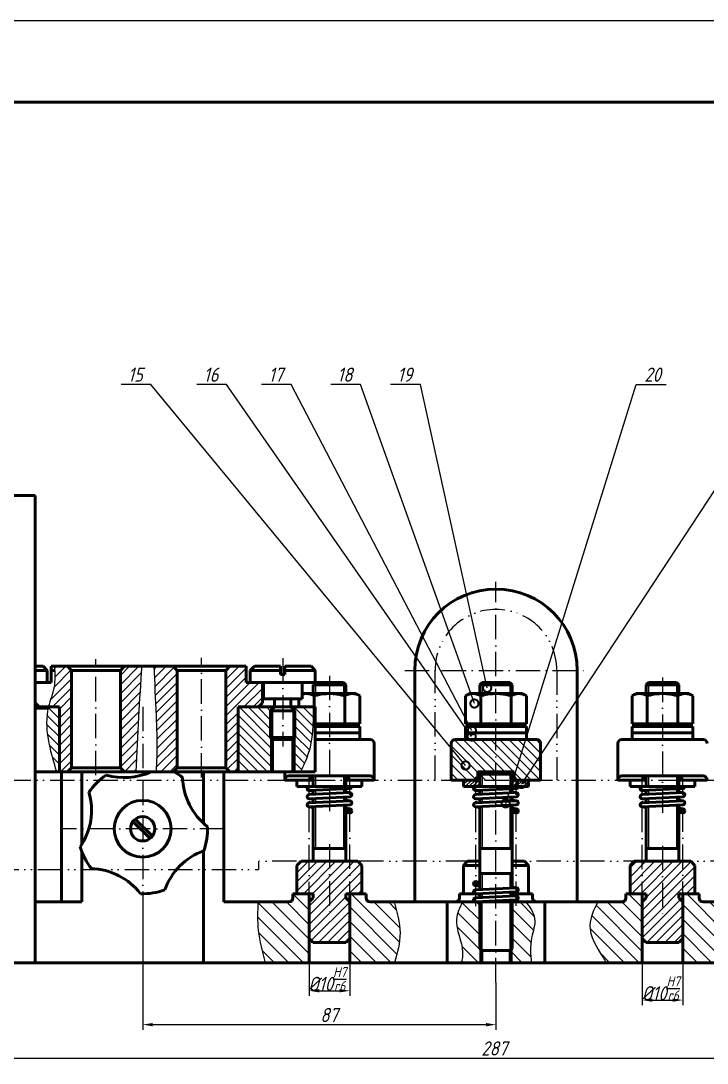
# Model space of a CAD drawing. Header units: millimetres. Extents: x 19 to 860, y 28 to 622.
# Drawn here: x 174.3 to 343.3, y 365.2 to 621.7 of the extents above; entities that cross this region are included whole.
import ezdxf
from ezdxf import colors
from ezdxf.entities.mleader import LeaderData, LeaderLine
from ezdxf.math import Vec2, Vec3

# ---------------------------------------------------------------- set-up
doc = ezdxf.new("R2010")
doc.units = ezdxf.units.MM
doc.linetypes.add('ACAD_ISO10W100', pattern=[18, 12, -3, 0, -3])
doc.linetypes.add('ACAD_ISO12W100', pattern=[21, 12, -3, 0, -3, 0, -3])
for name, color, linetype, lineweight in [('剖面线', 5, 'Continuous', 25), ('尺寸标注', 7, 'Continuous', 25), ('粗实线', 3, 'Continuous', 50), ('细实线', 7, 'Continuous', 25), ('细点画线', 1, 'ACAD_ISO10W100', 25)]:
    doc.layers.add(name, color=color, linetype=linetype, lineweight=lineweight)
doc.layers.add('双点划线', color=130, linetype='ACAD_ISO12W100')
doc.styles.add('长仿宋', font='gbeitc.shx', dxfattribs={"bigfont": 'gbcbig.shx'})
doc.dimstyles.new('ISO-25', dxfattribs={"dimtxt": 3.5, "dimasz": 2.5, "dimexe": 1.25, "dimexo": 0, "dimtad": 1, "dimdsep": 46, "dimtxsty": '长仿宋', "dimcen": 2.5, "dimadec": 0, "dimazin": 0, "dimtfac": 1, "dimtmove": 0, "dimatfit": 2, "dimfxl": 1, "dimarcsym": 0})
pattern_1 = [(135, (42.287, -37.1553), (-1.796051, -1.796051), [])]
pattern_2 = [(45, (42.287, -37.1553), (-1.122532, 1.122532), [])]
pattern_3 = [(135, (42.287, -37.1553), (-1.122532, -1.122532), [])]

# ---------------------------------------------------------------- blocks, each defined once
blk = doc.blocks.new('*D30')
at = {"layer": 'Defpoints', "color": 0, "transparency": 16777216}
for p in [(147.78, 389.87), (434.78, 389.87), (434.78, 366.43)]:
    blk.add_point(p, dxfattribs=at)
at = {"layer": '尺寸标注', "color": 0, "lineweight": -2, "transparency": 16777216}
for p, q in [((147.78, 389.87), (147.78, 365.18)), ((434.78, 389.87), (434.78, 365.18)), ((150.28, 366.43), (432.28, 366.43))]:
    blk.add_line(p, q, dxfattribs=at)
at = {"layer": '尺寸标注', "color": 0, "transparency": 16777216}
for points in [[(150.28, 366.84), (150.28, 366.01), (147.78, 366.43)], [(432.28, 366.84), (432.28, 366.01), (434.78, 366.43)]]:
    blk.add_solid(points, dxfattribs=at)
at = {"layer": '尺寸标注', "color": 0, "transparency": 16777216, "insert": (290.86, 368.8), "char_height": 3.5, "attachment_point": 5, "style": '长仿宋'}
blk.add_mtext('287', dxfattribs=at)
blk = doc.blocks.new('*D34')
at = {"layer": 'Defpoints', "color": 0, "transparency": 16777216}
for p in [(204.28, 401.3), (291.28, 385.07), (291.28, 374.66)]:
    blk.add_point(p, dxfattribs=at)
at = {"layer": '尺寸标注', "color": 0, "lineweight": -2, "transparency": 16777216}
for p, q in [((204.28, 401.3), (204.28, 373.41)), ((291.28, 385.07), (291.28, 373.41)), ((206.78, 374.66), (288.78, 374.66))]:
    blk.add_line(p, q, dxfattribs=at)
at = {"layer": '尺寸标注', "color": 0, "transparency": 16777216}
for points in [[(206.78, 375.07), (206.78, 374.24), (204.28, 374.66)], [(288.78, 375.07), (288.78, 374.24), (291.28, 374.66)]]:
    blk.add_solid(points, dxfattribs=at)
at = {"layer": '尺寸标注', "color": 0, "transparency": 16777216, "insert": (250.19, 377.03), "char_height": 3.5, "attachment_point": 5, "style": '长仿宋'}
blk.add_mtext('87', dxfattribs=at)
blk = doc.blocks.new('_DotSmall')
at = {"color": 0, "linetype": 'ByBlock', "const_width": 0.5}
blk.add_lwpolyline([(-0.0625, 0, 1), (0.0625, 0, 1)], format="xyb", close=True, dxfattribs=at)
blk = doc.blocks.new('*D48')
at = {"layer": 'Defpoints', "color": 0, "transparency": 16777216}
for p in [(245.28, 389.87), (255.28, 389.87), (255.28, 383)]:
    blk.add_point(p, dxfattribs=at)
at = {"layer": '尺寸标注', "color": 0, "lineweight": -2, "transparency": 16777216}
for p, q in [((245.28, 389.87), (245.28, 381.75)), ((255.28, 389.87), (255.28, 381.75)), ((247.78, 383), (252.78, 383))]:
    blk.add_line(p, q, dxfattribs=at)
at = {"layer": '尺寸标注', "color": 0, "transparency": 16777216}
for points in [[(247.78, 383.42), (247.78, 382.59), (245.28, 383)], [(252.78, 383.42), (252.78, 382.59), (255.28, 383)]]:
    blk.add_solid(points, dxfattribs=at)
at = {"layer": '尺寸标注', "color": 0, "transparency": 16777216, "insert": (249.74, 385.87), "char_height": 3.5, "attachment_point": 5, "style": '长仿宋'}
blk.add_mtext('%%C10{\\H0.7x;\\SH7/r6;}', dxfattribs=at)
blk = doc.blocks.new('*D49')
at = {"layer": 'Defpoints', "color": 0, "transparency": 16777216}
for p in [(327.28, 389.87), (337.28, 389.87), (337.28, 380.7)]:
    blk.add_point(p, dxfattribs=at)
at = {"layer": '尺寸标注', "color": 0, "lineweight": -2, "transparency": 16777216}
for p, q in [((327.28, 389.87), (327.28, 379.45)), ((337.28, 389.87), (337.28, 379.45)), ((329.78, 380.7), (334.78, 380.7))]:
    blk.add_line(p, q, dxfattribs=at)
at = {"layer": '尺寸标注', "color": 0, "transparency": 16777216}
for points in [[(329.78, 381.11), (329.78, 380.28), (327.28, 380.7)], [(334.78, 381.11), (334.78, 380.28), (337.28, 380.7)]]:
    blk.add_solid(points, dxfattribs=at)
at = {"layer": '尺寸标注', "color": 0, "transparency": 16777216, "insert": (331.86, 383.57), "char_height": 3.5, "attachment_point": 5, "style": '长仿宋'}
blk.add_mtext('%%C10{\\H0.7x;\\SH7/r6;}', dxfattribs=at)

msp = doc.modelspace()

# ---------------------------------------------------------------- hatches: boundary and pattern name
at = {"layer": '剖面线'}
h = msp.add_hatch(dxfattribs=at)
h.set_pattern_fill('ANSI31', color=256, scale=0.5)
h.set_pattern_definition(pattern_2)
edge = h.paths.add_edge_path()
edge.add_spline(control_points=[(182.559, 462.869), (182.655, 461.139), (182.845, 457.706), (181.469, 454.489), (181.071, 452.869)], knot_values=[0, 0, 0, 0, 5.1365139, 10.1925186, 10.1925186, 10.1925186, 10.1925186], degree=3, periodic=0)
edge.add_line((181.071, 452.869), (183.778, 452.869))
edge.add_line((183.778, 452.869), (183.778, 436.869))
edge.add_line((183.778, 436.869), (185.778, 436.869))
edge.add_line((185.778, 436.869), (186.778, 437.869))
edge.add_line((186.778, 437.869), (186.778, 461.869))
edge.add_line((186.778, 461.869), (185.778, 462.869))
edge.add_line((185.778, 462.869), (182.559, 462.869))
edge = h.paths.add_edge_path()
edge.add_line((198.778, 437.869), (199.778, 436.869))
edge.add_line((199.778, 436.869), (202.578, 436.869))
edge.add_spline(control_points=[(202.578, 436.869), (202.779, 441.392), (203.164, 450.064), (203.76, 458.725), (204.044, 462.869)], knot_values=[0, 0, 0, 0, 13.5808691, 26.0421746, 26.0421746, 26.0421746, 26.0421746], degree=3, periodic=0)
edge.add_line((204.044, 462.869), (199.778, 462.869))
edge.add_line((199.778, 462.869), (198.778, 461.869))
edge.add_line((198.778, 461.869), (198.778, 437.869))
edge = h.paths.add_edge_path()
edge.add_spline(control_points=[(207.051, 462.869), (207.216, 458.823), (207.504, 451.75), (207.927, 443.075), (207.657, 438.459), (207.564, 436.869)], knot_values=[0, 0, 0, 0, 12.152886, 21.24258, 26.018571, 26.018571, 26.018571, 26.018571], degree=3, periodic=0)
edge.add_line((207.564, 436.869), (211.778, 436.869))
edge.add_line((211.778, 436.869), (212.778, 437.869))
edge.add_line((212.778, 437.869), (212.778, 461.869))
edge.add_line((212.778, 461.869), (211.778, 462.869))
edge.add_line((211.778, 462.869), (207.051, 462.869))
h.paths.add_polyline_path([(224.778, 437.869), (225.778, 436.869), (227.778, 436.869), (227.778, 452.869), (232.778, 452.869), (233.778, 453.869), (233.778, 458.869), (229.778, 458.869), (229.778, 462.869), (225.778, 462.869), (224.778, 461.869)])
h = msp.add_hatch(dxfattribs=at)
h.set_pattern_fill('ANSI31', color=256, scale=0.5, angle=90)
h.set_pattern_definition(pattern_3)
edge = h.paths.add_edge_path()
edge.add_spline(control_points=[(243.114, 436.869), (243.802, 438.273), (246.235, 443.237), (246.25, 448.846), (246.261, 452.869)], knot_values=[0, 0, 0, 0, 4.6566623, 16.4616728, 16.4616728, 16.4616728, 16.4616728], degree=3, periodic=0)
edge.add_line((246.261, 452.869), (241.778, 452.869))
edge.add_line((241.778, 452.869), (241.778, 451.869))
edge.add_line((241.778, 451.869), (241.778, 445.369))
edge.add_line((241.778, 445.369), (241.778, 436.869))
edge.add_line((241.778, 436.869), (243.114, 436.869))
h.paths.add_polyline_path([(241.778, 452.869), (241.278, 452.869), (241.278, 452.369), (241.778, 451.869)])
h.paths.add_polyline_path([(241.778, 445.369), (241.278, 444.869), (241.278, 436.869), (241.778, 436.869)])
h.paths.add_polyline_path([(235.778, 445.369), (235.778, 451.869), (235.778, 452.869), (227.778, 452.869), (227.778, 436.869), (235.778, 436.869)])
h.paths.add_polyline_path([(236.278, 444.869), (235.778, 445.369), (235.778, 436.869), (236.278, 436.869)])
h.paths.add_polyline_path([(236.278, 452.869), (235.778, 452.869), (235.778, 451.869), (236.278, 452.369)])
edge = h.paths.add_edge_path()
edge.add_line((183.778, 452.869), (181.071, 452.869))
edge.add_spline(control_points=[(181.071, 452.869), (181.042, 452.751), (181.014, 452.632), (180.988, 452.513)], knot_values=[10.1925186, 10.1925186, 10.1925186, 10.1925186, 10.5622787, 10.5622787, 10.5622787, 10.5622787], degree=3, periodic=0)
edge.add_spline(control_points=[(180.988, 452.513), (179.877, 447.454), (181.466, 442.162), (183.055, 436.869)], knot_values=[10.5622787, 10.5622787, 10.5622787, 10.5622787, 26.3150594, 26.3150594, 26.3150594, 26.3150594], degree=3, periodic=0)
edge.add_line((183.055, 436.869), (183.778, 436.869))
edge.add_line((183.778, 436.869), (183.778, 452.869))
h = msp.add_hatch(dxfattribs=at)
h.set_pattern_fill('ANSI31', color=256, scale=0.5, angle=90)
h.set_pattern_definition(pattern_3)
h.paths.add_polyline_path([(280.278, 443.893, -0.4071098), (281.278, 444.869), (281.278, 444.869), (291.278, 444.869), (291.278, 434.869), (280.278, 434.869), (280.278, 443.894)])
h.paths.add_polyline_path([(281.461, 442.804, -1), (281.093, 443.143, -1)], flags=16)
h.paths.add_polyline_path([(300.431, 444.869), (291.278, 444.869), (291.278, 436.869), (295.778, 436.869), (295.778, 434.869), (297.853, 434.869)])
h.paths.add_polyline_path([(302.278, 438.502), (302.278, 443.872, 0.4133981), (301.278, 444.869), (300.431, 444.869), (297.853, 434.869), (301.081, 434.869)])
h.paths.add_polyline_path([(302.278, 438.502), (301.081, 434.869), (302.278, 434.869)], flags=17)
h = msp.add_hatch(dxfattribs=at)
h.set_pattern_fill('ANSI31', color=256, scale=0.2)
h.set_pattern_definition([(45, (42.28703, -37.1553), (-0.4490128, 0.4490128), [])])
h.paths.add_polyline_path([(286.278, 434.869), (283.278, 434.869), (283.278, 433.269), (286.278, 433.269)])
h.paths.add_polyline_path([(287.278, 434.869), (286.278, 434.869), (286.278, 433.269), (287.278, 433.269)])
h.paths.add_polyline_path([(296.278, 434.869), (295.278, 434.869), (295.278, 433.269), (296.278, 433.269)])
h.paths.add_polyline_path([(297.668, 434.149), (297.853, 434.869), (296.278, 434.869), (296.278, 433.269), (299.278, 433.269), (299.278, 434.869), (297.853, 434.869), (297.668, 434.149, -1), (297.543, 433.665, -1)])
h = msp.add_hatch(dxfattribs=at)
h.set_pattern_fill('ANSI31', color=256, scale=0.05)
h.set_pattern_definition([(45, (42.28703, -37.1553), (-0.1122532, 0.1122532), [])])
h.paths.add_polyline_path([(255.278, 427.769), (255.278, 427.769, 0.4142136), (254.778, 427.269, 0.4142157), (255.278, 426.769)])
h.paths.add_polyline_path([(255.278, 427.769), (255.278, 426.769, 0.4142114), (255.778, 427.269, 0.4142114)])
h.paths.add_polyline_path([(296.278, 427.769), (296.278, 427.769, 0.4142136), (295.778, 427.269, 0.4142157), (296.278, 426.769)])
h.paths.add_polyline_path([(296.278, 427.769), (296.278, 426.769, 0.4142114), (296.778, 427.269, 0.4142114)])
h.paths.add_polyline_path([(286.278, 409.869, 0.4142115), (285.778, 409.369, 0.4142115), (286.278, 408.869)])
h.paths.add_polyline_path([(286.278, 409.869), (286.278, 408.869), (286.278, 408.869, 0.4142136), (286.778, 409.369, 0.4142156)])
h.paths.add_polyline_path([(337.278, 427.769), (337.278, 427.769, 0.4142136), (336.778, 427.269, 0.4142157), (337.278, 426.769)])
h.paths.add_polyline_path([(337.278, 427.769), (337.278, 426.769, 0.4142114), (337.778, 427.269, 0.4142114)])
h = msp.add_hatch(dxfattribs=at)
h.set_pattern_fill('ANSI31', color=256, scale=0.5)
h.set_pattern_definition(pattern_2)
h.paths.add_polyline_path([(243.278, 414.869), (242.278, 413.869), (242.278, 406.869), (246.278, 406.869), (246.278, 405.869), (245.278, 404.869), (245.278, 395.869), (246.278, 394.869), (254.278, 394.869), (255.278, 395.869), (255.278, 404.869), (254.278, 405.869), (254.278, 406.869), (258.278, 406.869), (258.278, 413.869), (257.278, 414.869)])
h.paths.add_polyline_path([(340.278, 413.869), (339.278, 414.869), (325.278, 414.869), (324.278, 413.869), (324.278, 406.869), (328.278, 406.869), (328.278, 405.869), (327.278, 404.869), (327.278, 395.869), (328.278, 394.869), (336.278, 394.869), (337.278, 395.869), (337.278, 404.869), (336.278, 405.869), (336.278, 406.869), (340.278, 406.869)])
h = msp.add_hatch(dxfattribs=at)
h.set_pattern_fill('ANSI31', color=256, scale=0.8, angle=90)
h.set_pattern_definition(pattern_1)
edge = h.paths.add_edge_path()
edge.add_line((245.278, 406.869), (241.278, 406.869))
edge.add_line((241.278, 406.869), (241.278, 405.869))
edge.add_arc((240.278, 405.869), 1, -90, 0, ccw=False)
edge.add_line((240.278, 404.869), (232.646, 404.869))
edge.add_spline(control_points=[(232.646, 404.869), (232.577, 402.527), (232.428, 397.44), (233.756, 392.522), (234.472, 389.869)], knot_values=[0, 0, 0, 0, 6.992012, 15.1832463, 15.1832463, 15.1832463, 15.1832463], degree=3, periodic=0)
edge.add_line((234.472, 389.869), (245.278, 389.869))
edge.add_line((245.278, 389.869), (245.278, 406.869))
edge = h.paths.add_edge_path()
edge.add_line((255.278, 389.869), (266.274, 389.869))
edge.add_spline(control_points=[(266.274, 389.869), (266.973, 392.325), (268.396, 397.33), (266.919, 402.325), (266.167, 404.869)], knot_values=[0, 0, 0, 0, 7.4958907, 15.278032, 15.278032, 15.278032, 15.278032], degree=3, periodic=0)
edge.add_line((266.167, 404.869), (260.278, 404.869))
edge.add_arc((260.278, 405.869), 1, 180, 270, ccw=False)
edge.add_line((259.278, 405.869), (259.278, 406.869))
edge.add_line((259.278, 406.869), (255.278, 406.869))
edge.add_line((255.278, 406.869), (255.278, 389.869))
edge = h.paths.add_edge_path()
edge.add_line((327.278, 406.869), (323.278, 406.869))
edge.add_line((323.278, 406.869), (323.278, 405.869))
edge.add_arc((322.278, 405.869), 1, -90, 0, ccw=False)
edge.add_line((322.278, 404.869), (316.341, 404.869))
edge.add_spline(control_points=[(316.341, 404.869), (315.399, 402.975), (313.116, 398.384), (316.399, 393.155), (318.206, 390.316), (318.49, 389.869)], knot_values=[0, 0, 0, 0, 6.0217635, 14.5958882, 16.1979834, 16.1979834, 16.1979834, 16.1979834], degree=3, periodic=0)
edge.add_line((318.49, 389.869), (327.278, 389.869))
edge.add_line((327.278, 389.869), (327.278, 406.869))
edge = h.paths.add_edge_path()
edge.add_line((337.278, 389.869), (347.606, 389.869))
edge.add_spline(control_points=[(347.606, 389.869), (347.235, 391.142), (346.302, 394.336), (348.406, 399.329), (347.575, 403.073), (347.177, 404.869)], knot_values=[0, 0, 0, 0, 3.8947765, 9.7727247, 15.1918704, 15.1918704, 15.1918704, 15.1918704], degree=3, periodic=0)
edge.add_line((347.177, 404.869), (342.278, 404.869))
edge.add_arc((342.278, 405.869), 1, 180, 270, ccw=False)
edge.add_line((341.278, 405.869), (341.278, 406.869))
edge.add_line((341.278, 406.869), (337.278, 406.869))
edge.add_line((337.278, 406.869), (337.278, 389.869))
h = msp.add_hatch(dxfattribs=at)
h.set_pattern_fill('ANSI31', color=256, scale=0.8, angle=90)
h.set_pattern_definition(pattern_1)
edge = h.paths.add_edge_path()
edge.add_line((287.278, 404.869), (283.055, 404.869))
edge.add_spline(control_points=[(283.055, 404.869), (282.361, 403.443), (280.424, 399.464), (283.507, 394.353), (282.943, 390.755), (282.804, 389.869)], knot_values=[0, 0, 0, 0, 4.5671446, 12.7380921, 15.4076978, 15.4076978, 15.4076978, 15.4076978], degree=3, periodic=0)
edge.add_line((282.804, 389.869), (287.278, 389.869))
edge.add_line((287.278, 389.869), (287.278, 393.41))
edge.add_line((287.278, 393.41), (287.278, 404.869))
edge = h.paths.add_edge_path()
edge.add_spline(control_points=[(299.965, 389.869), (299.807, 391.917), (299.526, 395.567), (301.635, 400.869), (299.613, 403.557), (298.625, 404.869)], knot_values=[0, 0, 0, 0, 6.171816, 10.9992622, 15.6062559, 15.6062559, 15.6062559, 15.6062559], degree=3, periodic=0)
edge.add_line((298.625, 404.869), (295.278, 404.869))
edge.add_line((295.278, 404.869), (295.278, 393.41))
edge.add_line((295.278, 393.41), (295.278, 389.869))
edge.add_line((295.278, 389.869), (299.965, 389.869))
h.paths.add_polyline_path([(295.278, 393.41), (294.737, 392.869), (294.737, 389.869), (295.278, 389.869)])
h.paths.add_polyline_path([(287.819, 392.869), (287.278, 393.41), (287.278, 389.869), (287.819, 389.869)])

# ---------------------------------------------------------------- linework, layer by layer
at = {"layer": '双点划线', "ltscale": 0.5}
for p, q in [((276.278, 434.869), (276.278, 461.869)), ((306.278, 461.869), (306.278, 434.869)), ((170.778, 434.869), (411.778, 434.869)), ((284.953, 414.869), (232.778, 414.869)), ((232.778, 414.869), (232.778, 412.869)), ((360.778, 414.869), (297.602, 414.869)), ((167.778, 412.869), (232.778, 412.869))]:
    msp.add_line(p, q, dxfattribs=at)
msp.add_arc((291.278, 461.869), 15, 0, 180, dxfattribs=at)
at = {"layer": '尺寸标注'}
for points in [[(283.055, 404.869), (281.548, 400.558), (283.055, 392.527), (282.804, 389.869)], [(298.625, 404.869), (300.802, 400.809), (300.048, 396.04), (299.965, 389.869)]]:
    msp.add_spline(points, degree=3, dxfattribs=at)
at = {"layer": '粗实线'}
for p, q in [((840.09, 601.744), (39.09, 601.744)), ((185.778, 462.869), (186.778, 461.869)), ((186.778, 437.869), (186.778, 461.869)), ((198.778, 461.869), (186.778, 461.869)), ((199.778, 462.869), (198.778, 461.869)), ((198.778, 437.869), (198.778, 461.869)), ((211.778, 462.869), (212.778, 461.869)), ((212.778, 437.869), (212.778, 461.869)), ((224.778, 461.869), (212.778, 461.869)), ((225.778, 462.869), (224.778, 461.869)), ((224.778, 437.869), (224.778, 461.869)), ((246.864, 458.869), (246.278, 458.283)), ((246.278, 456.169), (246.278, 458.283)), ((246.278, 458.283), (254.278, 458.283)), ((246.864, 458.869), (253.692, 458.869)), ((253.692, 458.869), (254.278, 458.283)), ((254.278, 456.169), (254.278, 458.283)), ((287.864, 458.869), (287.278, 458.283)), ((287.278, 456.169), (287.278, 458.283)), ((287.278, 458.283), (295.278, 458.283)), ((287.864, 458.869), (294.692, 458.869)), ((294.692, 458.869), (295.278, 458.283)), ((295.278, 456.169), (295.278, 458.283)), ((328.864, 458.869), (328.278, 458.283)), ((328.278, 456.169), (328.278, 458.283)), ((328.278, 458.283), (336.278, 458.283)), ((328.864, 458.869), (335.692, 458.869)), ((335.692, 458.869), (336.278, 458.283)), ((336.278, 456.169), (336.278, 458.283)), ((183.778, 436.869), (183.778, 452.869)), ((227.778, 436.869), (227.778, 452.869)), ((236.778, 452.869), (235.778, 451.869)), ((235.778, 451.869), (241.778, 451.869)), ((240.778, 452.869), (241.778, 451.869)), ((236.278, 444.869), (235.778, 445.369)), ((235.778, 445.369), (241.778, 445.369)), ((241.278, 444.869), (241.778, 445.369)), ((185.778, 436.869), (186.778, 437.869)), ((198.778, 437.869), (186.778, 437.869)), ((199.778, 436.869), (198.778, 437.869)), ((211.778, 436.869), (212.778, 437.869)), ((224.778, 437.869), (212.778, 437.869)), ((225.778, 436.869), (224.778, 437.869)), ((287.864, 436.869), (287.278, 436.283)), ((287.278, 436.283), (295.278, 436.283)), ((294.692, 436.869), (295.278, 436.283)), ((295.278, 433.269), (295.278, 436.283)), ((239.278, 434.869), (246.278, 434.869)), ((254.278, 433.269), (254.278, 435.869)), ((254.278, 434.869), (261.278, 434.869)), ((321.278, 434.869), (328.278, 434.869)), ((336.278, 433.269), (336.278, 435.869)), ((336.278, 434.869), (343.278, 434.869)), ((255.278, 432.769), (245.278, 432.269)), ((246.278, 432.119), (245.278, 432.269)), ((245.278, 431.269), (255.278, 431.769)), ((254.278, 431.719), (254.278, 432.719)), ((254.278, 431.919), (255.278, 431.769)), ((296.278, 432.769), (286.278, 432.269)), ((287.278, 432.119), (286.278, 432.269)), ((286.278, 431.269), (296.278, 431.769)), ((295.278, 431.719), (295.278, 432.719)), ((295.278, 431.919), (296.278, 431.769)), ((337.278, 432.769), (327.278, 432.269)), ((328.278, 432.119), (327.278, 432.269)), ((327.278, 431.269), (337.278, 431.769)), ((336.278, 431.719), (336.278, 432.719)), ((336.278, 431.919), (337.278, 431.769)), ((245.278, 430.269), (255.278, 430.769)), ((246.278, 430.119), (245.278, 430.269)), ((255.278, 429.769), (245.278, 429.269)), ((245.278, 428.269), (255.278, 428.769)), ((254.278, 429.719), (254.278, 430.719)), ((254.278, 429.919), (255.278, 429.769)), ((286.278, 430.269), (296.278, 430.769)), ((287.278, 430.119), (286.278, 430.269)), ((296.278, 429.769), (286.278, 429.269)), ((286.278, 428.269), (296.278, 428.769)), ((295.278, 429.719), (295.278, 430.719)), ((295.278, 429.919), (296.278, 429.769)), ((295.278, 408.319), (295.278, 428.719)), ((327.278, 430.269), (337.278, 430.769)), ((328.278, 430.119), (327.278, 430.269)), ((337.278, 429.769), (327.278, 429.269)), ((327.278, 428.269), (337.278, 428.769)), ((336.278, 429.719), (336.278, 430.719)), ((336.278, 429.919), (337.278, 429.769)), ((246.278, 428.119), (245.278, 428.269)), ((254.278, 427.919), (255.278, 427.769)), ((255.131, 426.791), (254.278, 426.919)), ((287.278, 428.119), (286.278, 428.269)), ((295.278, 427.919), (296.278, 427.769)), ((296.131, 426.791), (295.278, 426.919)), ((328.278, 428.119), (327.278, 428.269)), ((336.278, 427.919), (337.278, 427.769)), ((337.131, 426.791), (336.278, 426.919)), ((243.278, 414.869), (257.278, 414.869)), ((325.278, 414.869), (339.278, 414.869)), ((287.278, 408.719), (286.278, 408.869)), ((286.278, 407.869), (296.278, 408.369)), ((286.425, 409.847), (287.278, 409.719)), ((295.278, 408.519), (296.278, 408.369)), ((245.278, 406.869), (245.278, 389.869)), ((246.278, 405.869), (245.278, 404.869)), ((246.278, 406.869), (246.278, 405.869)), ((254.278, 406.869), (254.278, 405.869)), ((254.278, 405.869), (255.278, 404.869)), ((255.278, 406.869), (255.278, 389.869)), ((287.278, 406.719), (286.278, 406.869)), ((296.278, 406.369), (286.278, 405.869)), ((286.328, 406.872), (296.278, 407.369)), ((295.278, 406.319), (295.278, 407.319)), ((295.278, 406.519), (296.278, 406.369)), ((327.278, 406.869), (327.278, 389.869)), ((328.278, 405.869), (327.278, 404.869)), ((328.278, 406.869), (328.278, 405.869)), ((336.278, 406.869), (336.278, 405.869)), ((336.278, 405.869), (337.278, 404.869)), ((337.278, 406.869), (337.278, 389.869)), ((224.278, 404.869), (240.278, 404.869)), ((260.278, 404.869), (322.278, 404.869)), ((286.278, 404.869), (296.278, 405.369)), ((295.278, 404.869), (295.278, 405.319)), ((342.278, 404.869), (358.278, 404.869)), ((246.278, 394.869), (245.278, 395.869)), ((254.278, 394.869), (255.278, 395.869)), ((328.278, 394.869), (327.278, 395.869)), ((336.278, 394.869), (337.278, 395.869)), ((246.278, 394.869), (254.278, 394.869)), ((287.819, 392.869), (287.278, 393.41)), ((294.737, 392.869), (295.278, 393.41)), ((328.278, 394.869), (336.278, 394.869))]:
    msp.add_line(p, q, dxfattribs=at)
at = {"layer": '粗实线', "ltscale": 0.8}
for p, q in [((147.778, 504.869), (177.778, 504.869)), ((177.778, 389.869), (177.778, 504.869)), ((178.229, 462.869), (177.778, 462.869)), ((180.778, 461.869), (177.778, 461.869)), ((178.229, 462.869), (179.778, 462.869)), ((180.778, 461.869), (179.778, 462.869)), ((180.778, 458.869), (180.778, 461.869)), ((181.778, 461.869), (181.778, 462.869)), ((181.778, 462.869), (229.778, 462.869)), ((181.778, 458.869), (181.778, 461.869)), ((181.778, 461.869), (182.612, 461.869)), ((229.778, 458.869), (229.778, 462.869)), ((231.778, 462.869), (230.778, 461.869)), ((230.778, 461.869), (230.778, 458.869)), ((238.248, 461.869), (230.778, 461.869)), ((231.778, 462.869), (238.248, 462.869)), ((238.248, 460.869), (238.248, 462.869)), ((239.308, 460.869), (239.308, 462.869)), ((239.308, 462.869), (245.778, 462.869)), ((246.778, 461.869), (239.308, 461.869)), ((246.778, 461.869), (245.778, 462.869)), ((246.778, 458.869), (246.778, 461.869)), ((271.278, 461.869), (271.278, 404.869)), ((311.278, 461.869), (311.278, 404.869)), ((238.248, 460.869), (239.308, 460.869)), ((177.778, 458.869), (178.753, 458.869)), ((178.753, 458.869), (181.778, 458.869)), ((229.778, 458.869), (246.778, 458.869)), ((233.778, 453.869), (233.778, 458.869)), ((234.028, 458.869), (234.028, 454.869)), ((243.528, 454.869), (243.528, 458.869)), ((234.028, 454.869), (243.528, 454.869)), ((236.778, 454.869), (236.778, 452.869)), ((240.778, 452.869), (240.778, 454.869)), ((242.772, 454.869), (242.772, 452.869)), ((242.772, 454.869), (242.772, 452.851)), ((243.778, 456.169), (243.528, 456.025)), ((243.778, 456.169), (256.778, 456.169)), ((246.525, 455.589), (246.525, 452.869)), ((254.031, 455.589), (254.031, 448.669)), ((257.783, 455.589), (256.778, 456.169)), ((257.783, 455.589), (257.783, 448.669)), ((284.778, 456.169), (283.772, 455.589)), ((283.772, 455.589), (283.772, 448.669)), ((284.778, 456.169), (297.778, 456.169)), ((287.525, 455.589), (287.525, 448.669)), ((295.031, 455.589), (295.031, 448.669)), ((298.783, 455.589), (297.778, 456.169)), ((298.783, 455.589), (298.783, 448.669)), ((325.778, 456.169), (324.772, 455.589)), ((324.772, 455.589), (324.772, 448.669)), ((325.778, 456.169), (326.649, 456.169)), ((326.649, 456.169), (332.278, 456.169)), ((328.525, 455.589), (328.525, 448.669)), ((332.278, 456.169), (337.907, 456.169)), ((336.031, 455.589), (336.031, 448.669)), ((337.907, 456.169), (338.778, 456.169)), ((339.783, 455.589), (338.778, 456.169)), ((339.783, 455.589), (339.783, 448.669)), ((177.778, 453.869), (178.778, 452.869)), ((177.778, 452.869), (183.778, 452.869)), ((179.278, 452.552), (177.778, 452.552)), ((227.778, 452.869), (246.778, 452.869)), ((232.778, 452.869), (233.778, 453.869)), ((246.778, 452.869), (246.778, 436.869)), ((254.031, 448.669), (246.778, 448.669)), ((246.778, 448.069), (257.778, 448.069)), ((246.778, 446.469), (257.778, 446.469)), ((257.783, 448.669), (254.031, 448.669)), ((256.093, 448.069), (256.093, 448.669)), ((257.778, 446.469), (257.778, 448.069)), ((257.778, 444.869), (257.778, 446.469)), ((287.525, 448.669), (283.772, 448.669)), ((283.778, 448.069), (283.778, 446.469)), ((283.778, 448.069), (298.778, 448.069)), ((283.778, 446.469), (283.778, 444.869)), ((283.778, 446.469), (298.778, 446.469)), ((285.463, 448.669), (285.463, 448.069)), ((295.031, 448.669), (287.525, 448.669)), ((298.783, 448.669), (295.031, 448.669)), ((297.093, 448.069), (297.093, 448.669)), ((298.778, 446.469), (298.778, 448.069)), ((298.778, 444.869), (298.778, 446.469)), ((328.525, 448.669), (324.772, 448.669)), ((324.778, 448.069), (324.778, 446.469)), ((339.778, 448.069), (324.778, 448.069)), ((324.778, 446.469), (324.778, 444.869)), ((339.778, 446.469), (324.778, 446.469)), ((326.463, 448.669), (326.463, 448.069)), ((336.031, 448.669), (328.525, 448.669)), ((339.783, 448.669), (336.031, 448.669)), ((338.093, 448.069), (338.093, 448.669)), ((339.778, 446.469), (339.778, 448.069)), ((339.778, 444.869), (339.778, 446.469)), ((236.278, 444.869), (241.278, 444.869)), ((246.778, 444.869), (260.278, 444.869)), ((261.278, 443.869), (261.278, 434.869)), ((280.278, 434.869), (280.278, 443.869)), ((281.278, 444.869), (301.278, 444.869)), ((302.278, 443.869), (302.278, 434.869)), ((321.278, 434.869), (321.278, 443.869)), ((322.278, 444.869), (342.278, 444.869)), ((177.778, 436.869), (246.778, 436.869)), ((184.278, 404.869), (184.278, 436.869)), ((189.278, 436.869), (189.278, 418.97)), ((219.278, 436.869), (219.278, 424.21)), ((224.278, 436.869), (224.278, 404.869)), ((239.278, 434.869), (239.278, 436.869)), ((295.778, 436.869), (286.778, 436.869)), ((286.778, 436.869), (286.778, 434.869)), ((287.278, 436.283), (287.278, 433.269)), ((295.778, 436.869), (295.778, 434.869)), ((240.278, 435.869), (260.278, 435.869)), ((242.278, 434.869), (242.278, 433.269)), ((245.778, 435.869), (245.778, 434.869)), ((246.278, 435.869), (246.278, 433.269)), ((254.778, 434.869), (254.778, 435.869)), ((258.278, 433.269), (258.278, 434.869)), ((287.278, 434.869), (280.278, 434.869)), ((283.278, 434.869), (283.278, 433.269)), ((302.278, 434.869), (295.278, 434.869)), ((299.278, 433.269), (299.278, 434.869)), ((342.278, 435.869), (322.278, 435.869)), ((324.278, 434.869), (324.278, 433.269)), ((327.778, 435.869), (327.778, 434.869)), ((328.278, 435.869), (328.278, 433.269)), ((336.778, 434.869), (336.778, 435.869)), ((340.278, 433.269), (340.278, 434.869)), ((242.278, 433.269), (258.278, 433.269)), ((246.278, 432.319), (246.278, 431.319)), ((283.278, 433.269), (299.278, 433.269)), ((287.278, 432.319), (287.278, 431.319)), ((324.278, 433.269), (340.278, 433.269)), ((328.278, 432.319), (328.278, 431.319)), ((246.278, 430.319), (246.278, 429.319)), ((254.278, 414.869), (254.278, 428.719)), ((287.278, 430.319), (287.278, 429.319)), ((328.278, 430.319), (328.278, 429.319)), ((336.278, 414.869), (336.278, 428.719)), ((246.278, 428.319), (246.278, 414.869)), ((287.278, 428.319), (287.278, 407.919)), ((328.278, 428.319), (328.278, 414.869)), ((201.893, 424.689), (206.097, 420.484)), ((206.663, 421.05), (202.458, 425.254)), ((189.278, 417.301), (189.278, 404.869)), ((219.278, 417.428), (219.278, 389.869)), ((254.278, 417.994), (246.278, 417.994)), ((295.278, 417.994), (287.278, 417.994)), ((336.278, 417.994), (328.278, 417.994)), ((243.278, 414.869), (242.278, 413.869)), ((242.278, 413.869), (242.278, 406.869)), ((258.278, 413.869), (257.278, 414.869)), ((258.278, 406.869), (258.278, 413.869)), ((284.278, 414.869), (283.278, 413.869)), ((283.278, 413.869), (283.278, 406.869)), ((287.278, 413.869), (283.278, 413.869)), ((284.278, 414.869), (287.278, 414.869)), ((295.278, 414.869), (298.278, 414.869)), ((299.278, 413.869), (295.278, 413.869)), ((299.278, 413.869), (298.278, 414.869)), ((299.278, 406.869), (299.278, 413.869)), ((325.278, 414.869), (324.278, 413.869)), ((324.278, 413.869), (324.278, 406.869)), ((340.278, 413.869), (339.278, 414.869)), ((340.278, 406.869), (340.278, 413.869)), ((295.278, 411.869), (287.278, 411.869)), ((241.278, 406.869), (246.278, 406.869)), ((241.278, 406.869), (241.278, 405.869)), ((254.278, 406.869), (259.278, 406.869)), ((259.278, 405.869), (259.278, 406.869)), ((282.278, 406.869), (286.278, 406.869)), ((282.278, 406.869), (282.278, 405.869)), ((287.278, 406.919), (287.278, 405.919)), ((295.278, 406.869), (300.278, 406.869)), ((300.278, 405.869), (300.278, 406.869)), ((323.278, 406.869), (328.278, 406.869)), ((323.278, 406.869), (323.278, 405.869)), ((336.278, 406.869), (341.278, 406.869)), ((341.278, 405.869), (341.278, 406.869)), ((177.778, 404.869), (189.278, 404.869)), ((279.278, 404.869), (279.278, 389.869)), ((287.278, 404.919), (287.278, 404.869)), ((287.278, 404.869), (287.278, 393.41)), ((295.278, 393.41), (295.278, 404.869)), ((303.278, 404.869), (303.278, 389.869)), ((287.819, 392.869), (287.819, 389.869)), ((294.737, 389.869), (294.737, 392.869)), ((147.778, 389.869), (434.778, 389.869))]:
    msp.add_line(p, q, dxfattribs=at)
at = {"layer": '粗实线', "ltscale": 0.6}
for p, q in [((235.778, 451.869), (235.778, 445.369)), ((236.278, 452.869), (236.278, 452.369)), ((241.278, 452.869), (241.278, 452.369)), ((241.778, 451.869), (241.778, 445.369)), ((236.278, 444.869), (236.278, 436.869)), ((241.278, 444.869), (241.278, 436.869))]:
    msp.add_line(p, q, dxfattribs=at)
at = {"layer": '粗实线', "ltscale": 0.5}
msp.add_line((287.819, 392.869), (294.737, 392.869), dxfattribs=at)
at = {"layer": '粗实线', "ltscale": 0.8}
for radius in [7, 3]:
    msp.add_circle((204.278, 422.869), radius, dxfattribs=at)
at = {"layer": '粗实线'}
for centre in [(255.278, 427.269), (296.278, 427.269), (337.278, 427.269), (286.278, 409.369)]:
    msp.add_circle(centre, 0.5, dxfattribs=at)
at = {"layer": '粗实线', "ltscale": 0.8}
for centre, radius, start, end in [((291.278, 461.869), 20, 0, 180), ((260.278, 443.869), 1, 0, 90), ((281.278, 443.869), 1, 90, 180), ((301.278, 443.869), 1, 0, 90), ((322.278, 443.869), 1, 90, 180), ((342.278, 443.869), 1, 0, 90), ((199.748, 451.469), 16, 253.80692, 294.15027), ((204.278, 422.869), 16, 52.19308, 61.04501), ((204.278, 422.869), 16, 124.19308, 145.80692), ((230.078, 436.015), 16, 181.80692, 232.19308), ((240.278, 434.869), 1, 90, 180), ((260.278, 434.869), 1, 0, 90), ((322.278, 434.869), 1, 90, 180), ((342.278, 434.869), 1, 0, 90), ((175.678, 427.399), 16, 325.80692, 16.19308), ((204.278, 422.869), 16, 340.19308, 1.80692), ((204.278, 422.869), 16, 196.19308, 217.80692), ((224.753, 402.394), 16, 109.80692, 160.19308), ((191.132, 397.069), 16, 37.80692, 88.19308), ((204.278, 422.869), 16, 268.19308, 289.80692), ((260.278, 405.869), 1, 180, 270), ((301.278, 405.869), 1, 180, 270), ((342.278, 405.869), 1, 180, 270)]:
    msp.add_arc(centre, radius, start, end, dxfattribs=at)
at = {"layer": '粗实线'}
for centre, radius, start, end in [((245.278, 432.769), 0.5, 90, 275.72481), ((245.278, 430.769), 0.5, 90, 275.72481), ((255.278, 431.269), 0.5, 270, 95.72481), ((255.278, 433.269), 0.5, 270, 360), ((286.278, 432.769), 0.5, 90, 275.72481), ((286.278, 430.769), 0.5, 90, 275.72481), ((296.278, 431.269), 0.5, 270, 95.72481), ((296.278, 433.269), 0.5, 270, 360), ((327.278, 432.769), 0.5, 90, 275.72481), ((327.278, 430.769), 0.5, 90, 275.72481), ((337.278, 431.269), 0.5, 270, 95.72481), ((337.278, 433.269), 0.5, 270, 360), ((245.278, 428.769), 0.5, 90, 275.72481), ((255.278, 429.269), 0.5, 270, 95.72481), ((286.278, 428.769), 0.5, 90, 275.72481), ((296.278, 429.269), 0.5, 270, 95.72481), ((327.278, 428.769), 0.5, 90, 275.72481), ((337.278, 429.269), 0.5, 270, 95.72481), ((296.278, 407.869), 0.5, 270, 95.72481), ((240.278, 405.869), 1, 270, 0), ((281.278, 405.869), 1, 270, 0), ((286.278, 407.369), 0.5, 90, 275.72481), ((286.278, 405.369), 0.5, 90, 275.72481), ((296.278, 405.869), 0.5, 270, 95.72481), ((322.278, 405.869), 1, 270, 0), ((296.278, 404.869), 0.5, 0, 180)]:
    msp.add_arc(centre, radius, start, end, dxfattribs=at)
at = {"layer": '粗实线', "ltscale": 0.8}
for points, knots in [([(246.525, 455.589), (246.22, 455.751), (245.605, 456.078), (244.969, 456.139), (244.649, 456.169), (244.604, 456.168), (244.267, 456.163), (243.891, 456.088), (243.566, 455.965), (243.528, 455.95)], [0, 0, 0, 0, 0.4954573, 1, 1, 1, 1.0700758, 1.5307785, 1.5920064, 1.5920064, 1.5920064, 1.5920064]), ([(254.031, 455.589), (253.126, 455.817), (251.889, 456.128), (250.619, 456.16), (250.278, 456.169), (249.334, 456.104), (248.063, 456.016), (246.84, 455.676), (246.525, 455.589)], [0, 0, 0, 0, 0.7313657, 1, 1, 1, 1.7424464, 2, 2, 2, 2]), ([(257.783, 455.589), (257.479, 455.751), (256.882, 456.109), (256.228, 456.139), (255.907, 456.169), (255.863, 456.168), (255.526, 456.163), (254.891, 456.036), (254.319, 455.739), (254.031, 455.589)], [0, 0, 0, 0, 0.4954582, 1, 1, 1, 1.0700772, 1.5307783, 2, 2, 2, 2]), ([(287.525, 455.589), (287.22, 455.751), (286.605, 456.078), (285.969, 456.139), (285.649, 456.169), (285.604, 456.168), (285.267, 456.163), (284.632, 456.036), (284.061, 455.739), (283.772, 455.589)], [0, 0, 0, 0, 0.4954573, 1, 1, 1, 1.0700758, 1.5307785, 2, 2, 2, 2]), ([(295.031, 455.589), (294.126, 455.817), (292.889, 456.128), (291.619, 456.16), (291.278, 456.169), (290.334, 456.104), (289.063, 456.016), (287.84, 455.676), (287.525, 455.589)], [0, 0, 0, 0, 0.7313657, 1, 1, 1, 1.7424464, 2, 2, 2, 2]), ([(298.783, 455.589), (298.479, 455.751), (297.881, 456.109), (297.228, 456.139), (296.907, 456.169), (296.863, 456.168), (296.526, 456.163), (295.891, 456.036), (295.319, 455.739), (295.031, 455.589)], [0, 0, 0, 0, 0.4954582, 1, 1, 1, 1.0700772, 1.5307783, 2, 2, 2, 2]), ([(328.525, 455.589), (328.22, 455.751), (327.605, 456.078), (326.969, 456.139), (326.649, 456.169), (326.604, 456.168), (326.267, 456.163), (325.632, 456.036), (325.061, 455.739), (324.772, 455.589)], [0, 0, 0, 0, 0.4954597, 1, 1, 1, 1.0700773, 1.5307776, 2, 2, 2, 2]), ([(336.031, 455.589), (335.126, 455.817), (333.889, 456.128), (332.619, 456.16), (332.278, 456.169), (331.334, 456.104), (330.063, 456.016), (328.84, 455.676), (328.525, 455.589)], [0, 0, 0, 0, 0.7313667, 1, 1, 1, 1.7424492, 2, 2, 2, 2]), ([(339.783, 455.589), (339.479, 455.751), (338.864, 456.078), (338.228, 456.139), (337.907, 456.169), (337.863, 456.168), (337.526, 456.163), (336.891, 456.036), (336.319, 455.739), (336.031, 455.589)], [0, 0, 0, 0, 0.4954573, 1, 1, 1, 1.0700773, 1.5307776, 2, 2, 2, 2]), ([(180.988, 452.513), (180.674, 452.528), (180.104, 452.546), (179.532, 452.55), (179.278, 452.552)], [0.74883213, 0.74883213, 0.74883213, 0.74883213, 0.88866273, 1, 1, 1, 1])]:
    msp.add_open_spline(points, degree=3, knots=knots, dxfattribs=at)
at = {"layer": '细实线'}
for p, q in [((860.09, 621.744), (19.09, 621.744)), ((246.864, 458.869), (246.864, 456.169)), ((253.692, 458.869), (253.692, 456.169)), ((287.864, 458.869), (287.864, 456.169)), ((294.692, 458.869), (294.692, 456.169)), ((328.864, 458.869), (328.864, 456.169)), ((335.692, 458.869), (335.692, 456.169)), ((287.864, 436.869), (287.864, 433.269)), ((294.692, 436.869), (294.692, 433.269)), ((246.864, 435.869), (246.864, 433.269)), ((253.692, 435.869), (253.692, 433.269)), ((328.864, 435.869), (328.864, 433.269)), ((335.692, 435.869), (335.692, 433.269)), ((246.864, 432.348), (246.864, 431.348)), ((253.692, 432.69), (253.692, 431.69)), ((287.864, 432.348), (287.864, 431.348)), ((294.692, 432.69), (294.692, 431.69)), ((328.864, 432.348), (328.864, 431.348)), ((335.692, 432.69), (335.692, 431.69)), ((246.864, 430.348), (246.864, 429.348)), ((253.692, 430.69), (253.692, 429.69)), ((253.692, 428.69), (253.692, 417.994)), ((287.864, 430.348), (287.864, 429.348)), ((294.692, 430.69), (294.692, 429.69)), ((294.692, 428.69), (294.692, 417.994)), ((328.864, 430.348), (328.864, 429.348)), ((335.692, 430.69), (335.692, 429.69)), ((335.692, 428.69), (335.692, 417.994)), ((246.864, 428.348), (246.864, 417.994)), ((287.864, 428.348), (287.864, 417.994)), ((328.864, 428.348), (328.864, 417.994)), ((287.864, 411.869), (287.864, 407.948)), ((294.692, 411.869), (294.692, 408.29)), ((287.864, 406.948), (287.864, 405.948)), ((294.692, 407.29), (294.692, 406.29)), ((287.864, 404.948), (287.864, 404.869)), ((294.692, 405.29), (294.692, 404.869))]:
    msp.add_line(p, q, dxfattribs=at)
at = {"layer": '细实线', "ltscale": 0.6}
for p, q in [((235.778, 452.869), (235.778, 451.869)), ((236.278, 451.869), (236.278, 444.869)), ((241.278, 451.869), (241.278, 444.869)), ((241.778, 452.869), (241.778, 451.869)), ((235.778, 445.369), (235.778, 436.869)), ((241.778, 445.369), (241.778, 436.869))]:
    msp.add_line(p, q, dxfattribs=at)
at = {"layer": '细实线', "ltscale": 0.8}
for p, q in [((287.819, 404.869), (287.819, 392.869)), ((294.737, 392.869), (294.737, 404.869)), ((287.278, 393.41), (287.278, 389.869)), ((295.278, 389.869), (295.278, 393.41))]:
    msp.add_line(p, q, dxfattribs=at)
at = {"layer": '细实线'}
for points in [[(182.559, 462.869), (182.449, 457.734), (181.071, 452.869), (183.055, 436.869)], [(204.044, 462.869), (203.238, 450.434), (202.578, 436.869)], [(207.051, 462.869), (207.564, 450.727), (207.784, 441.64), (207.564, 436.869)], [(246.261, 452.869), (244.985, 441.133), (243.114, 436.869)], [(232.646, 404.869), (232.753, 397.878), (234.472, 389.869)], [(266.167, 404.869), (267.671, 397.234), (266.274, 389.869)], [(316.341, 404.869), (314.407, 399.166), (317.631, 391.221), (318.49, 389.869)]]:
    msp.add_spline(points, degree=3, dxfattribs=at)
at = {"layer": '细点画线', "ltscale": 0.5}
for p, q in [((291.278, 433.119), (291.278, 483.675)), ((192.778, 436.033), (192.778, 464.613)), ((218.778, 435.464), (218.778, 464.977)), ((238.778, 464.897), (238.778, 443.125)), ((268.833, 461.869), (313.348, 461.869)), ((250.278, 460.508), (250.278, 426.309)), ((332.278, 460.07), (332.278, 425.763)), ((204.278, 452.89), (204.278, 401.305)), ((245.278, 403.851), (245.278, 435.636)), ((255.278, 403.924), (255.278, 435.507)), ((286.278, 403.851), (286.278, 435.636)), ((296.278, 403.924), (296.278, 435.507)), ((327.278, 403.851), (327.278, 435.636)), ((337.278, 403.924), (337.278, 435.507)), ((291.278, 385.073), (291.278, 432.119)), ((224.359, 422.869), (184.43, 422.869)), ((250.278, 419.093), (250.278, 401.148)), ((332.278, 418.648), (332.278, 400.954))]:
    msp.add_line(p, q, dxfattribs=at)

# ---------------------------------------------------------------- dimensions: what is measured, and where the dimension line sits
at = {"layer": '尺寸标注'}
for base, p1, p2, picture, middle in [((291.278, 374.655), (204.278, 401.305), (291.278, 385.073), '*D34', (250.193, 374.655)), ((434.778, 366.427), (147.778, 389.869), (434.778, 389.869), '*D30', (290.858, 366.427))]:
    dim = msp.add_linear_dim(base=base, p1=p1, p2=p2, dimstyle='ISO-25', dxfattribs=at)
    dim.commit()
    dim.dimension.update_dxf_attribs({"geometry": picture, "text_midpoint": middle, "dimtype": 160})
for base, p1, p2, picture, middle in [((255.278, 383.002), (245.278, 389.869), (255.278, 389.869), '*D48', (249.736, 383.002)), ((337.278, 380.695), (327.278, 389.869), (337.278, 389.869), '*D49', (331.861, 380.695))]:
    dim = msp.add_linear_dim(base=base, p1=p1, p2=p2, angle=0, text='%%C<>{\\H0.7x;\\SH7/r6;}', dimstyle='ISO-25', dxfattribs=at)
    dim.commit()
    dim.dimension.update_dxf_attribs({"geometry": picture, "text_midpoint": middle, "dimtype": 160})

# ---------------------------------------------------------------- leaders
ml = msp.add_multileader_mtext('Standard', dxfattribs=at)
ml.set_content('15', color=256, style='长仿宋')
ml.set_leader_properties()
ml.set_arrow_properties(name='DOTSMALL')
ml.build(insert=Vec2(0, 0))
ml.multileader.update_dxf_attribs({"text_left_attachment_type": 6, "text_right_attachment_type": 6, "dogleg_length": 0})
ctx = ml.context
ctx.base_point, ctx.char_height, ctx.plane_origin = Vec3(199.682, 532.199), 3.5, Vec3(281.277, 442.973)
ctx.left_attachment, ctx.right_attachment, ctx.text_align_type = 6, 6, 2
notes = []
notes.append((ctx, [(0, (1, 1, 0), (206.307, 532.199), (-1, 0), 0, [(0, [(283.78, 438.452)], 0, [])])]))
ctx.mtext.insert, ctx.mtext.alignment, ctx.mtext.flow_direction = Vec3(204.307, 536.399), 3, 5
ml = msp.add_multileader_mtext('Standard', dxfattribs=at)
ml.set_content('16', color=256, style='长仿宋')
ml.set_leader_properties()
ml.set_arrow_properties(name='DOTSMALL')
ml.build(insert=Vec2(0, 0))
ml.multileader.update_dxf_attribs({"text_left_attachment_type": 6, "text_right_attachment_type": 6, "dogleg_length": 0})
ctx = ml.context
ctx.base_point, ctx.char_height, ctx.plane_origin = Vec3(218.531, 532.199), 3.5, Vec3(285.288, 445.582)
ctx.left_attachment, ctx.right_attachment, ctx.text_align_type = 6, 6, 2
notes.append((ctx, [(0, (1, 1, 0), (224.937, 532.199), (-1, 0), 0, [(0, [(285.288, 445.582)], 0, [])])]))
ctx.mtext.insert, ctx.mtext.alignment, ctx.mtext.flow_direction = Vec3(222.937, 536.399), 3, 5
ml = msp.add_multileader_mtext('Standard', dxfattribs=at)
ml.set_content('17', color=256, style='长仿宋')
ml.set_leader_properties()
ml.set_arrow_properties(name='DOTSMALL')
ml.build(insert=Vec2(0, 0))
ml.multileader.update_dxf_attribs({"text_left_attachment_type": 6, "text_right_attachment_type": 6, "dogleg_length": 0})
ctx = ml.context
ctx.base_point, ctx.char_height, ctx.plane_origin = Vec3(234.08, 532.199), 3.5, Vec3(285.342, 447.08)
ctx.left_attachment, ctx.right_attachment, ctx.text_align_type = 6, 6, 2
notes.append((ctx, [(0, (1, 1, 0), (240.851, 532.199), (-1, 0), 0, [(0, [(285.342, 447.08)], 0, [])])]))
ctx.mtext.insert, ctx.mtext.alignment, ctx.mtext.flow_direction = Vec3(238.851, 536.399), 3, 5
ml = msp.add_multileader_mtext('Standard', dxfattribs=at)
ml.set_content('18', color=256, style='长仿宋')
ml.set_leader_properties()
ml.set_arrow_properties(name='DOTSMALL')
ml.build(insert=Vec2(0, 0))
ml.multileader.update_dxf_attribs({"text_left_attachment_type": 6, "text_right_attachment_type": 6, "dogleg_length": 0})
ctx = ml.context
ctx.base_point, ctx.char_height, ctx.plane_origin = Vec3(251.376, 532.199), 3.5, Vec3(285.969, 453.701)
ctx.left_attachment, ctx.right_attachment, ctx.text_align_type = 6, 6, 2
notes.append((ctx, [(0, (1, 1, 0), (257.928, 532.199), (-1, 0), 0, [(0, [(285.969, 453.701)], 0, [])])]))
ctx.mtext.insert, ctx.mtext.alignment, ctx.mtext.flow_direction = Vec3(255.928, 536.399), 3, 5
ml = msp.add_multileader_mtext('Standard', dxfattribs=at)
ml.set_content('19', color=256, style='长仿宋')
ml.set_leader_properties()
ml.set_arrow_properties(name='DOTSMALL')
ml.build(insert=Vec2(0, 0))
ml.multileader.update_dxf_attribs({"text_left_attachment_type": 6, "text_right_attachment_type": 6, "dogleg_length": 0})
ctx = ml.context
ctx.base_point, ctx.char_height, ctx.plane_origin = Vec3(266.052, 532.199), 3.5, Vec3(289.107, 457.545)
ctx.left_attachment, ctx.right_attachment, ctx.text_align_type = 6, 6, 2
notes.append((ctx, [(0, (1, 1, 0), (272.677, 532.199), (-1, 0), 0, [(0, [(289.107, 457.545)], 0, [])])]))
ctx.mtext.insert, ctx.mtext.alignment, ctx.mtext.flow_direction = Vec3(270.677, 536.399), 3, 5
ml = msp.add_multileader_mtext('Standard', dxfattribs=at)
ml.set_content('20', color=256, style='长仿宋')
ml.set_leader_properties()
ml.set_arrow_properties(name='DOTSMALL')
ml.build(insert=Vec2(0, 0))
ml.multileader.update_dxf_attribs({"text_left_attachment_type": 6, "text_right_attachment_type": 6, "dogleg_length": 0})
ctx = ml.context
ctx.base_point, ctx.char_height, ctx.plane_origin = Vec3(325.804, 532.199), 3.5, Vec3(293.501, 407.031)
ctx.left_attachment, ctx.right_attachment = 6, 6
notes.append((ctx, [(0, (1, 1, 0), (325.804, 532.199), (1, 0), 0, [(0, [(293.662, 429.125)], 0, [])])]))
ctx.mtext.insert, ctx.mtext.flow_direction = Vec3(327.804, 536.399), 5
ml = msp.add_multileader_mtext('Standard', dxfattribs=at)
ml.set_content('21', color=256, style='长仿宋')
ml.set_leader_properties()
ml.set_arrow_properties(name='DOTSMALL')
ml.build(insert=Vec2(0, 0))
ml.multileader.update_dxf_attribs({"text_left_attachment_type": 6, "text_right_attachment_type": 6, "dogleg_length": 0})
ctx = ml.context
ctx.base_point, ctx.char_height, ctx.plane_origin = Vec3(362.183, 532.199), 3.5, Vec3(297.605, 433.907)
ctx.left_attachment, ctx.right_attachment = 6, 6
notes.append((ctx, [(0, (1, 1, 0), (362.183, 532.199), (1, 0), 0, [(0, [(297.605, 433.907)], 0, [])])]))
ctx.mtext.insert, ctx.mtext.flow_direction = Vec3(364.183, 536.399), 5
for ctx, leaders in notes:
    for number, flags, end, landing, length, lines in leaders:
        leader = LeaderData()
        leader.index, (leader.has_last_leader_line, leader.has_dogleg_vector, leader.attachment_direction) = number, flags
        leader.last_leader_point, leader.dogleg_vector, leader.dogleg_length = Vec3(end), Vec3(landing), length
        for number, points, colour, breaks in lines:
            line = LeaderLine()
            line.index, line.vertices, line.color, line.breaks = number, Vec3.list(points), colors.encode_raw_color(colour), breaks
            leader.lines.append(line)
        ctx.leaders.append(leader)

doc.saveas('drawing.dxf')
